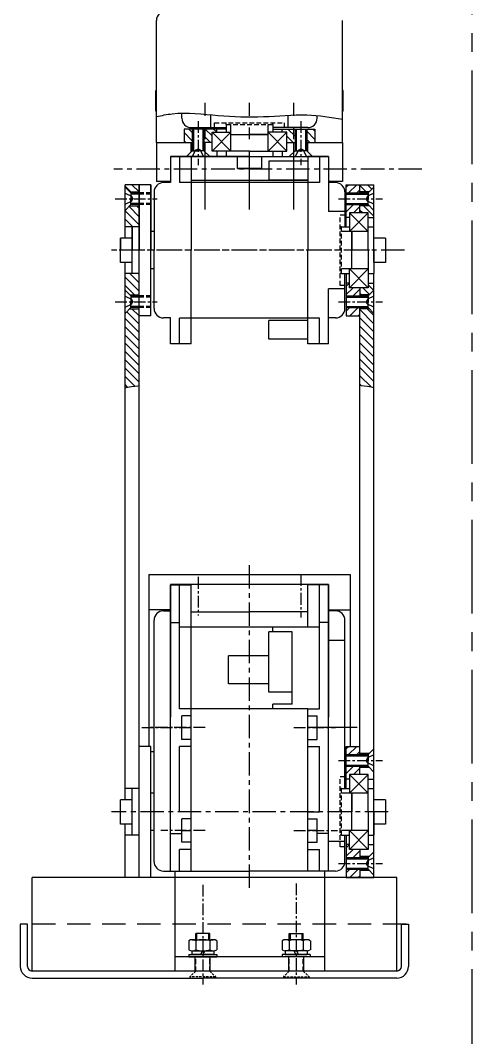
# Model space of a CAD drawing. Extents: x 2854 to 5858, y -1165 to 723.
# Drawn here: x 3355.9 to 3452.4, y -846.1 to -628.8 of the extents above; entities that cross this region are included whole.
import ezdxf

# ---------------------------------------------------------------- set-up
doc = ezdxf.new("R2010")
doc.units = 0
doc.header["$MEASUREMENT"] = 0
doc.linetypes.add('PF_CENTER', pattern=[2, 1.25, -0.25, 0.25, -0.25])
doc.linetypes.add('PF_DASHED', pattern=[0.75, 0.5, -0.25])
doc.layers.get('0').update_dxf_attribs({"linetype": 'CONTINUOUS'})
for name, color, linetype in [('1', 1, 'CONTINUOUS'), ('SMPEN_CENTER', 4, 'PF_CENTER'), ('SMPEN_DASHED', 2, 'PF_DASHED'), ('SMPEN_DIM', 3, 'CONTINUOUS'), ('SMPEN_HATCH', 6, 'CONTINUOUS'), ('SMPEN_THICK', 7, 'CONTINUOUS')]:
    doc.layers.add(name, color=color, linetype=linetype)

msp = doc.modelspace()

# ---------------------------------------------------------------- hatches: boundary and pattern name
at = {"layer": 'SMPEN_HATCH'}
h = msp.add_hatch(dxfattribs=at)
h.set_pattern_fill('ANSI31', color=256, scale=10, angle=-90, style=0)
h.set_pattern_definition([(315, (2203.8046, 578.5597), (0.8838835, 0.8838835), [])])
h.paths.add_polyline_path([(3417.15, -654.87), (3418.9, -654.87), (3418.9, -652.37), (3418.9, -651.97), (3417.15, -651.97)])
h.paths.add_polyline_path([(3414.65, -651.97), (3412.9, -651.97), (3411.9, -651.97), (3411.9, -652.67), (3412.9, -652.67), (3412.9, -654.87), (3414.65, -654.87)])
h.paths.add_polyline_path([(3395.15, -654.87), (3396.9, -654.87), (3396.9, -652.67), (3397.9, -652.67), (3397.9, -651.97), (3396.9, -651.97), (3395.15, -651.97)])
h.paths.add_polyline_path([(3392.65, -651.97), (3390.9, -651.97), (3390.9, -654.87), (3392.65, -654.87)])
h = msp.add_hatch(dxfattribs=at)
h.set_pattern_fill('ANSI31', color=256, scale=10, style=0)
h.set_pattern_definition([(135, (4575.4698, -1228.4742), (0.8838835, 0.8838835), [])])
h.paths.add_polyline_path([(3381.3, -665.37), (3381.3, -663.87), (3378.3, -663.87), (3378.3, -664.37), (3379.3, -665.37)])
h.paths.add_polyline_path([(3378.3, -672.87), (3381.3, -672.87), (3381.3, -668.37), (3379.3, -668.37), (3378.3, -669.37)])
h.paths.add_polyline_path([(3378.3, -686.37), (3379.3, -687.37), (3381.3, -687.37), (3381.3, -682.87), (3378.3, -682.87)])
h.paths.add_polyline_path([(3378.3, -707.26), (3378.84, -707.1), (3379.69, -706.96), (3380.39, -706.89), (3380.99, -706.83), (3381.3, -706.77), (3381.3, -691.87), (3381.3, -690.37), (3379.3, -690.37), (3378.3, -691.37)])
h = msp.add_hatch(dxfattribs=at)
h.set_pattern_fill('ANSI31', color=256, scale=10, style=0)
h.set_pattern_definition([(45, (2195.0682, -1878.9678), (-0.8838835, 0.8838835), [])])
h.paths.add_polyline_path([(3428.5, -665.62), (3428.5, -663.87), (3426, -663.87), (3425.6, -663.87), (3425.6, -665.62)])
h.paths.add_polyline_path([(3425.6, -668.12), (3425.6, -669.87), (3425.6, -670.87), (3426.3, -670.87), (3426.3, -669.87), (3428.5, -669.87), (3428.5, -668.12)])
h.paths.add_polyline_path([(3428.5, -687.62), (3428.5, -685.87), (3426.3, -685.87), (3426.3, -684.87), (3425.6, -684.87), (3425.6, -685.87), (3425.6, -687.62)])
h.paths.add_polyline_path([(3425.6, -690.12), (3425.6, -691.87), (3428.5, -691.87), (3428.5, -690.12)])
h = msp.add_hatch(dxfattribs=at)
h.set_pattern_fill('ANSI31', color=256, scale=10, angle=90, style=0)
h.set_pattern_definition([(135, (2195.0682, -1878.9678), (-0.8838835, -0.8838835), [])])
h.paths.add_polyline_path([(3430.5, -665.37), (3431.5, -664.37), (3431.5, -663.87), (3428.5, -663.87), (3428.5, -665.37)])
h.paths.add_polyline_path([(3428.5, -668.37), (3428.5, -669.87), (3430.3, -669.87), (3430.3, -670.87), (3431.5, -670.87), (3431.5, -669.37), (3430.5, -668.37)])
h.paths.add_polyline_path([(3430.3, -685.87), (3428.5, -685.87), (3428.5, -687.37), (3430.5, -687.37), (3431.5, -686.37), (3431.5, -684.87), (3430.3, -684.87)])
h.paths.add_polyline_path([(3431.5, -691.37), (3430.5, -690.37), (3428.5, -690.37), (3428.5, -706.77), (3428.81, -706.83), (3429.41, -706.89), (3430.11, -706.96), (3430.96, -707.1), (3431.5, -707.26)])
h = msp.add_hatch(dxfattribs=at)
h.set_pattern_fill('ANSI31', color=256, scale=10, style=0)
h.set_pattern_definition([(45, (2195.0682, -1998.9678), (-0.8838835, 0.8838835), [])])
h.paths.add_polyline_path([(3428.5, -785.62), (3428.5, -783.87), (3426, -783.87), (3425.6, -783.87), (3425.6, -785.62)])
h.paths.add_polyline_path([(3425.6, -788.12), (3425.6, -789.87), (3425.6, -790.87), (3426.3, -790.87), (3426.3, -789.87), (3428.5, -789.87), (3428.5, -788.12)])
h.paths.add_polyline_path([(3428.5, -807.62), (3428.5, -805.87), (3426.3, -805.87), (3426.3, -804.87), (3425.6, -804.87), (3425.6, -805.87), (3425.6, -807.62)])
h.paths.add_polyline_path([(3425.6, -810.12), (3425.6, -811.87), (3428.5, -811.87), (3428.5, -810.12)])

# ---------------------------------------------------------------- linework, layer by layer
at = {"ltscale": 10}
for p, q in [((3385, -654.87), (3385, -628.75)), ((3424.8, -654.87), (3424.8, -628.75)), ((3385, -654.87), (3392.65, -654.87)), ((3417.15, -654.87), (3424.8, -654.87)), ((3388, -657.87), (3421.8, -657.87)), ((3402.3, -660.37), (3402.3, -657.87)), ((3407.5, -660.37), (3407.5, -657.87)), ((3402.3, -660.37), (3407.5, -660.37)), ((3392.4, -662.92), (3417.4, -662.92)), ((3388, -663.2), (3385, -663.2)), ((3424.8, -663.2), (3421.8, -663.2)), ((3383.4, -747.15), (3426.4, -747.15)), ((3421.8, -749.27), (3388, -749.27)), ((3388, -754.7), (3383.4, -754.7)), ((3421.8, -754.7), (3426.4, -754.7)), ((3383.8, -784.97), (3384.5, -784.97)), ((3425.3, -784.97), (3425.6, -784.97)), ((3381.3, -792.87), (3378.3, -792.87)), ((3381.3, -802.87), (3378.3, -802.87)), ((3388.9, -810.51), (3388.9, -831.87)), ((3420.9, -810.51), (3420.9, -831.87)), ((3428.5, -810.12), (3428.5, -811.87)), ((3358.4, -831.87), (3358.4, -811.87)), ((3436.4, -811.87), (3358.4, -811.87)), ((3436.4, -831.87), (3436.4, -811.87)), ((3355.9, -821.87), (3355.9, -830.87)), ((3357.4, -821.87), (3355.9, -821.87)), ((3357.4, -830.87), (3357.4, -821.87)), ((3437.4, -830.87), (3437.4, -821.87)), ((3437.4, -821.87), (3438.9, -821.87)), ((3438.9, -821.87), (3438.9, -830.87)), ((3436.4, -831.87), (3373.4, -831.87)), ((3358.4, -833.37), (3394.9, -833.37))]:
    msp.add_line(p, q, dxfattribs=at)
for p, q in [((3384.9, -643.77), (3385, -643.77)), ((3384.9, -643.77), (3385, -643.77)), ((3384.9, -648.17), (3384.9, -643.77)), ((3424.9, -643.77), (3424.8, -643.77)), ((3424.9, -643.77), (3424.8, -643.77)), ((3424.9, -648.17), (3424.9, -643.77)), ((3384.9, -646.27), (3385, -646.27)), ((3424.9, -646.27), (3424.8, -646.27)), ((3384.9, -648.17), (3385, -648.17)), ((3390.45, -649.67), (3390.45, -648.58)), ((3419.35, -649.67), (3419.35, -649.1)), ((3424.9, -648.17), (3424.8, -648.17)), ((3390.9, -651.97), (3390.9, -654.87)), ((3396.9, -651.97), (3390.9, -651.97)), ((3392.45, -651.67), (3399.9, -651.67)), ((3392.65, -651.97), (3392.65, -656.62)), ((3395.15, -651.97), (3395.15, -656.62)), ((3399.9, -650.97), (3399.9, -652.67)), ((3409.9, -650.97), (3409.9, -652.67)), ((3417.35, -651.67), (3409.9, -651.67)), ((3412.9, -651.97), (3418.9, -651.97)), ((3414.65, -651.97), (3414.65, -656.62)), ((3417.15, -651.97), (3417.15, -656.62)), ((3418.9, -651.97), (3418.9, -654.87)), ((3400.9, -652.67), (3396.9, -656.67)), ((3400.9, -656.67), (3396.9, -652.67)), ((3396.9, -652.67), (3400.9, -652.67)), ((3408.9, -656.67), (3412.9, -652.67)), ((3408.9, -652.67), (3412.9, -656.67)), ((3412.9, -652.67), (3408.9, -652.67)), ((3385, -654.87), (3385, -663.2)), ((3424.8, -654.87), (3424.8, -663.2)), ((3388, -657.87), (3388, -663.42)), ((3392.4, -657.87), (3388, -657.87)), ((3389.9, -657.87), (3389.9, -663.37)), ((3391.4, -657.87), (3392.65, -656.62)), ((3392.4, -657.87), (3392.4, -677.87)), ((3392.65, -656.62), (3393.9, -656.62)), ((3395.15, -656.62), (3393.9, -656.62)), ((3395.15, -656.62), (3393.9, -656.62)), ((3396.4, -657.87), (3395.15, -656.62)), ((3396.4, -657.87), (3395.15, -656.62)), ((3397.9, -656.67), (3397.9, -657.87)), ((3399.9, -656.67), (3399.9, -657.87)), ((3407.5, -657.87), (3418.9, -657.87)), ((3409.9, -656.67), (3409.9, -657.87)), ((3411.9, -656.67), (3411.9, -657.87)), ((3413.4, -657.87), (3414.65, -656.62)), ((3413.4, -657.87), (3414.65, -656.62)), ((3414.65, -656.62), (3415.9, -656.62)), ((3414.65, -656.62), (3415.9, -656.62)), ((3417.15, -656.62), (3415.9, -656.62)), ((3418.4, -657.87), (3417.15, -656.62)), ((3417.4, -657.87), (3417.4, -677.87)), ((3417.4, -657.87), (3417.4, -677.87)), ((3421.8, -657.87), (3417.4, -657.87)), ((3419.9, -657.87), (3419.9, -663.37)), ((3421.8, -657.87), (3421.8, -669.62)), ((3407.5, -660.37), (3402.3, -660.37)), ((3417.4, -658.87), (3409, -658.87)), ((3409, -658.87), (3409, -662.87)), ((3378.3, -675.27), (3378.3, -663.87)), ((3378.3, -664.37), (3379.55, -665.62)), ((3388, -663.42), (3386.5, -663.42)), ((3423.3, -663.42), (3421.8, -663.42)), ((3425.6, -663.87), (3428.5, -663.87)), ((3425.6, -669.87), (3425.6, -663.87)), ((3431.5, -664.37), (3430.25, -665.62)), ((3431.5, -675.27), (3431.5, -663.87)), ((3379.55, -665.62), (3379.55, -666.87)), ((3381.3, -665.62), (3379.55, -665.62)), ((3379.55, -668.12), (3379.55, -666.87)), ((3379.55, -668.12), (3379.55, -666.87)), ((3384.5, -665.42), (3384.5, -677.87)), ((3425.3, -665.42), (3425.3, -672.87)), ((3425.6, -665.62), (3430.25, -665.62)), ((3430.25, -665.62), (3430.25, -666.87)), ((3430.25, -668.12), (3430.25, -666.87)), ((3430.25, -668.12), (3430.25, -666.87)), ((3378.3, -669.37), (3379.55, -668.12)), ((3378.3, -669.37), (3379.55, -668.12)), ((3381.3, -668.12), (3379.55, -668.12)), ((3425.6, -668.12), (3430.25, -668.12)), ((3431.5, -669.37), (3430.25, -668.12)), ((3431.5, -669.37), (3430.25, -668.12)), ((3426.3, -669.87), (3426.3, -673.87)), ((3426.3, -673.87), (3430.3, -669.87)), ((3430.3, -673.87), (3426.3, -669.87)), ((3430.3, -670.87), (3431.5, -670.87)), ((3424.6, -672.87), (3426.3, -672.87)), ((3430.3, -672.87), (3431.5, -672.87)), ((3434, -675.27), (3434, -680.47)), ((3384.5, -690.32), (3384.5, -677.87)), ((3392.4, -697.87), (3392.4, -677.87)), ((3417.4, -697.87), (3417.4, -677.87)), ((3417.4, -697.87), (3417.4, -677.87)), ((3378.3, -795.27), (3378.3, -680.47)), ((3426.3, -685.87), (3426.3, -681.87)), ((3430.3, -681.87), (3426.3, -685.87)), ((3426.3, -681.87), (3430.3, -685.87)), ((3424.6, -682.87), (3426.3, -682.87)), ((3425.3, -690.32), (3425.3, -682.87)), ((3430.3, -682.87), (3431.5, -682.87)), ((3431.5, -811.87), (3431.5, -682.87)), ((3378.3, -686.37), (3379.55, -687.62)), ((3378.3, -686.37), (3379.55, -687.62)), ((3421.8, -697.87), (3421.8, -686.12)), ((3425.6, -685.87), (3425.6, -691.87)), ((3431.5, -686.37), (3430.25, -687.62)), ((3431.5, -686.37), (3430.25, -687.62)), ((3430.3, -684.87), (3431.5, -684.87)), ((3379.55, -687.62), (3379.55, -688.87)), ((3379.55, -687.62), (3379.55, -688.87)), ((3381.3, -687.62), (3379.55, -687.62)), ((3379.55, -690.12), (3379.55, -688.87)), ((3425.6, -687.62), (3430.25, -687.62)), ((3430.25, -687.62), (3430.25, -688.87)), ((3430.25, -687.62), (3430.25, -688.87)), ((3430.25, -690.12), (3430.25, -688.87)), ((3378.3, -691.37), (3379.55, -690.12)), ((3381.3, -690.12), (3379.55, -690.12)), ((3425.6, -690.12), (3430.25, -690.12)), ((3428.5, -725.87), (3428.5, -690.12)), ((3431.5, -691.37), (3430.25, -690.12)), ((3381.3, -725.87), (3381.3, -691.87)), ((3388, -692.32), (3386.5, -692.32)), ((3388, -697.87), (3388, -692.32)), ((3389.9, -697.87), (3389.9, -692.37)), ((3409, -696.87), (3409, -692.87)), ((3419.9, -697.87), (3419.9, -692.37)), ((3423.3, -692.32), (3421.8, -692.32)), ((3425.6, -691.87), (3428.5, -691.87)), ((3417.4, -696.87), (3409, -696.87)), ((3392.4, -697.87), (3388, -697.87)), ((3421.8, -697.87), (3417.4, -697.87)), ((3381.3, -793.99), (3381.3, -725.87)), ((3428.5, -783.87), (3428.5, -725.87)), ((3383.4, -747.15), (3383.4, -783.87)), ((3426.4, -747.15), (3426.4, -783.87)), ((3388, -749.27), (3388, -777.61)), ((3421.8, -749.27), (3421.8, -777.61)), ((3425.6, -789.87), (3425.6, -783.87)), ((3425.6, -783.87), (3428.5, -783.87)), ((3431.5, -784.37), (3430.25, -785.62)), ((3431.5, -795.27), (3431.5, -783.87)), ((3425.6, -785.62), (3430.25, -785.62)), ((3430.25, -785.62), (3430.25, -786.87)), ((3425.6, -788.12), (3430.25, -788.12)), ((3430.25, -788.12), (3430.25, -786.87)), ((3430.25, -788.12), (3430.25, -786.87)), ((3431.5, -789.37), (3430.25, -788.12)), ((3431.5, -789.37), (3430.25, -788.12)), ((3430.3, -793.87), (3426.3, -789.87)), ((3426.3, -793.87), (3430.3, -789.87)), ((3426.3, -789.87), (3426.3, -793.87)), ((3430.3, -790.87), (3431.5, -790.87)), ((3424.6, -792.87), (3426.3, -792.87)), ((3430.3, -792.87), (3431.5, -792.87)), ((3434, -795.27), (3434, -800.47)), ((3378.3, -811.87), (3378.3, -800.47)), ((3378.3, -807.99), (3378.3, -800.47)), ((3426.3, -801.87), (3430.3, -805.87)), ((3430.3, -801.87), (3426.3, -805.87)), ((3426.3, -805.87), (3426.3, -801.87)), ((3424.6, -802.87), (3426.3, -802.87)), ((3430.3, -802.87), (3431.5, -802.87)), ((3425.6, -805.87), (3425.6, -811.87)), ((3431.5, -806.37), (3430.25, -807.62)), ((3431.5, -806.37), (3430.25, -807.62)), ((3430.3, -804.87), (3431.5, -804.87)), ((3425.6, -807.62), (3430.25, -807.62)), ((3430.25, -807.62), (3430.25, -808.87)), ((3430.25, -807.62), (3430.25, -808.87)), ((3425.6, -810.12), (3430.25, -810.12)), ((3430.25, -810.12), (3430.25, -808.87)), ((3431.5, -811.37), (3430.25, -810.12)), ((3425.6, -811.87), (3428.5, -811.87)), ((3420.9, -828.87), (3388.9, -828.87))]:
    msp.add_line(p, q)
at = {"ltscale": 4}
for p, q in [((3396.65, -651.67), (3396.65, -648.93)), ((3413.15, -651.67), (3413.15, -649.04)), ((3397.9, -652.67), (3397.9, -651.97)), ((3400.9, -653.17), (3400.9, -651.67)), ((3400.9, -653.17), (3400.9, -651.67)), ((3400.9, -656.67), (3400.9, -651.87)), ((3408.9, -656.67), (3408.9, -651.67)), ((3408.9, -653.17), (3408.9, -651.67)), ((3411.9, -652.67), (3411.9, -651.97)), ((3396.9, -656.67), (3396.9, -652.67)), ((3412.9, -656.67), (3412.9, -652.67)), ((3417.4, -662.87), (3409, -662.87)), ((3419.9, -663.37), (3389.9, -663.37)), ((3425.3, -669.62), (3421.8, -669.62)), ((3426.3, -670.87), (3425.6, -670.87)), ((3430.3, -669.87), (3426.3, -669.87)), ((3381.3, -672.87), (3378.3, -672.87)), ((3381.3, -672.87), (3379.8, -672.87)), ((3430.3, -673.87), (3425.3, -673.87)), ((3426.8, -673.87), (3425.3, -673.87)), ((3426.8, -681.87), (3425.3, -681.87)), ((3426.8, -681.87), (3425.3, -681.87)), ((3430.3, -681.87), (3425.5, -681.87)), ((3381.3, -682.87), (3378.3, -682.87)), ((3381.3, -682.87), (3379.8, -682.87)), ((3425.3, -686.12), (3421.8, -686.12)), ((3426.3, -684.87), (3425.6, -684.87)), ((3430.3, -685.87), (3426.3, -685.87)), ((3419.9, -692.37), (3389.9, -692.37)), ((3417.4, -692.87), (3409, -692.87)), ((3392.4, -777.37), (3390.4, -777.37)), ((3417.4, -777.37), (3419.4, -777.37)), ((3426.3, -790.87), (3425.6, -790.87)), ((3430.3, -789.87), (3426.3, -789.87)), ((3381.3, -792.87), (3379.8, -792.87)), ((3426.8, -793.87), (3425.3, -793.87)), ((3430.3, -793.87), (3425.3, -793.87)), ((3426.8, -793.87), (3425.3, -793.87)), ((3392.4, -799.37), (3390.4, -799.37)), ((3417.4, -799.37), (3419.4, -799.37)), ((3426.8, -801.87), (3425.3, -801.87)), ((3426.8, -801.87), (3425.3, -801.87)), ((3426.8, -801.87), (3425.3, -801.87)), ((3430.3, -801.87), (3425.5, -801.87)), ((3381.3, -802.87), (3379.8, -802.87)), ((3426.3, -804.87), (3425.6, -804.87)), ((3430.3, -805.87), (3426.3, -805.87))]:
    msp.add_line(p, q, dxfattribs=at)
at = {"ltscale": 2}
for p, q in [((3399.9, -651.97), (3396.9, -651.97)), ((3409.9, -651.97), (3412.9, -651.97)), ((3392.4, -656.87), (3392.4, -654.87)), ((3395.4, -656.87), (3395.4, -654.87)), ((3414.4, -656.87), (3414.4, -654.87)), ((3417.4, -656.87), (3417.4, -654.87)), ((3404.9, -656.67), (3396.9, -656.67)), ((3404.9, -657.87), (3399.9, -657.87)), ((3404.9, -656.67), (3412.9, -656.67)), ((3404.9, -657.87), (3409.9, -657.87)), ((3379.3, -665.37), (3381.3, -665.37)), ((3430.5, -665.37), (3428.5, -665.37)), ((3379.3, -668.37), (3381.3, -668.37)), ((3430.5, -668.37), (3428.5, -668.37)), ((3425.6, -672.87), (3425.6, -669.87)), ((3430.3, -677.87), (3430.3, -669.87)), ((3431.5, -677.87), (3431.5, -672.87)), ((3430.3, -677.87), (3430.3, -685.87)), ((3431.5, -677.87), (3431.5, -682.87)), ((3425.6, -682.87), (3425.6, -685.87)), ((3379.3, -687.37), (3381.3, -687.37)), ((3430.5, -687.37), (3428.5, -687.37)), ((3379.3, -690.37), (3381.3, -690.37)), ((3430.5, -690.37), (3428.5, -690.37)), ((3392.4, -782.37), (3390.4, -782.37)), ((3417.4, -782.37), (3419.4, -782.37)), ((3392.4, -783.87), (3389.9, -783.87)), ((3417.4, -783.87), (3419.9, -783.87)), ((3430.5, -785.37), (3428.5, -785.37)), ((3430.5, -788.37), (3428.5, -788.37)), ((3425.6, -792.87), (3425.6, -789.87)), ((3430.3, -797.87), (3430.3, -789.87)), ((3431.5, -797.87), (3431.5, -792.87)), ((3430.3, -797.87), (3430.3, -805.87)), ((3431.5, -797.87), (3431.5, -802.87)), ((3425.6, -802.87), (3425.6, -805.87)), ((3392.4, -805.87), (3389.9, -805.87)), ((3392.4, -804.37), (3390.4, -804.37)), ((3417.4, -804.37), (3419.4, -804.37)), ((3417.4, -805.87), (3419.9, -805.87)), ((3430.5, -807.37), (3428.5, -807.37)), ((3430.5, -810.37), (3428.5, -810.37))]:
    msp.add_line(p, q, dxfattribs=at)
at = {"color": 2, "linetype": 'PF_DASHED', "ltscale": 8}
for p, q in [((3393.38, -656.52), (3393.9, -656.22)), ((3394.42, -656.52), (3393.9, -656.22)), ((3415.38, -656.52), (3415.9, -656.22)), ((3416.42, -656.52), (3415.9, -656.22)), ((3392.71, -657.87), (3393.38, -656.52)), ((3394.42, -656.52), (3393.38, -656.52)), ((3395.09, -657.87), (3394.42, -656.52)), ((3414.71, -657.87), (3415.38, -656.52)), ((3415.38, -656.52), (3416.42, -656.52)), ((3417.09, -657.87), (3416.42, -656.52)), ((3378.3, -665.68), (3379.65, -666.35)), ((3379.65, -666.35), (3379.95, -666.87)), ((3379.65, -667.39), (3379.65, -666.35)), ((3379.65, -667.39), (3379.95, -666.87)), ((3430.15, -666.35), (3429.85, -666.87)), ((3430.15, -667.39), (3429.85, -666.87)), ((3431.5, -665.68), (3430.15, -666.35)), ((3430.15, -667.39), (3430.15, -666.35)), ((3378.3, -668.06), (3379.65, -667.39)), ((3431.5, -668.06), (3430.15, -667.39)), ((3378.3, -687.68), (3379.65, -688.35)), ((3379.65, -688.35), (3379.95, -688.87)), ((3379.65, -688.35), (3379.65, -689.39)), ((3379.65, -689.39), (3379.95, -688.87)), ((3430.15, -688.35), (3429.85, -688.87)), ((3430.15, -689.39), (3429.85, -688.87)), ((3431.5, -687.68), (3430.15, -688.35)), ((3430.15, -688.35), (3430.15, -689.39)), ((3378.3, -690.06), (3379.65, -689.39)), ((3431.5, -690.06), (3430.15, -689.39)), ((3430.15, -786.35), (3429.85, -786.87)), ((3431.5, -785.68), (3430.15, -786.35)), ((3430.15, -787.39), (3430.15, -786.35)), ((3430.15, -787.39), (3429.85, -786.87)), ((3431.5, -788.06), (3430.15, -787.39)), ((3430.15, -808.35), (3429.85, -808.87)), ((3431.5, -807.68), (3430.15, -808.35)), ((3430.15, -808.35), (3430.15, -809.39)), ((3430.15, -809.39), (3429.85, -808.87)), ((3431.5, -810.06), (3430.15, -809.39))]:
    msp.add_line(p, q, dxfattribs=at)
at = {"color": 7, "linetype": 'Continuous', "ltscale": 8}
for p, q in [((3391.9, -825.4), (3391.9, -827.34)), ((3392.65, -825.17), (3397.15, -825.17)), ((3396.4, -823.87), (3393.4, -823.87)), ((3393.4, -825.17), (3393.4, -823.87)), ((3393.4, -825.4), (3393.4, -827.34)), ((3396.4, -825.17), (3396.4, -823.87)), ((3396.4, -825.4), (3396.4, -827.34)), ((3397.91, -825.4), (3397.91, -827.34)), ((3411.9, -825.4), (3411.9, -827.34)), ((3417.15, -825.17), (3412.65, -825.17)), ((3413.4, -825.17), (3413.4, -823.87)), ((3413.4, -823.87), (3416.4, -823.87)), ((3413.4, -825.4), (3413.4, -827.34)), ((3416.4, -825.17), (3416.4, -823.87)), ((3416.4, -825.4), (3416.4, -827.34)), ((3417.91, -825.4), (3417.91, -827.34)), ((3392.55, -827.57), (3397.25, -827.57)), ((3392.55, -827.57), (3392.55, -828.37)), ((3392.65, -827.57), (3397.15, -827.57)), ((3394.82, -827.57), (3394.45, -828.37)), ((3394.98, -828.37), (3395.35, -827.57)), ((3397.25, -827.57), (3397.25, -828.37)), ((3412.55, -827.57), (3412.55, -828.37)), ((3417.25, -827.57), (3412.55, -827.57)), ((3417.15, -827.57), (3412.65, -827.57)), ((3414.82, -828.37), (3414.45, -827.57)), ((3414.98, -827.57), (3415.35, -828.37)), ((3417.25, -827.57), (3417.25, -828.37)), ((3391.9, -828.37), (3397.9, -828.37)), ((3391.9, -828.37), (3391.9, -828.87)), ((3391.9, -828.87), (3397.9, -828.87)), ((3397.25, -828.37), (3392.55, -828.37)), ((3397.9, -828.37), (3397.9, -828.87)), ((3411.9, -828.37), (3411.9, -828.87)), ((3417.9, -828.37), (3411.9, -828.37)), ((3417.9, -828.87), (3411.9, -828.87)), ((3412.55, -828.37), (3417.25, -828.37)), ((3417.9, -828.37), (3417.9, -828.87))]:
    msp.add_line(p, q, dxfattribs=at)
at = {"ltscale": 10}
for points in [[(3400.9, -831.87), (3358.4, -831.87)], [(3436.4, -833.37), (3394.9, -833.37)]]:
    msp.add_lwpolyline(points, dxfattribs=at)
for centre, radius, start, end in [((3387, -628.75), 2, 135, 180), ((3358.4, -830.87), 2.5, 180, 270), ((3358.4, -830.87), 1, 180, 270), ((3436.4, -830.87), 2.5, 270, 0), ((3436.4, -830.87), 1, 270, 0)]:
    msp.add_arc(centre, radius, start, end, dxfattribs=at)
for centre, start, end in [((3392.45, -649.67), 180, 270), ((3417.35, -649.67), 270, 0), ((3386.5, -665.42), 90, 180), ((3423.3, -665.42), 0, 90), ((3386.5, -690.32), 180, 270), ((3423.3, -690.32), 270, 0)]:
    msp.add_arc(centre, 2, start, end)
at = {"color": 7, "linetype": 'Continuous', "ltscale": 8}
for centre, radius, start, end in [((3392.65, -826.5), 1.33, 55.6158, 124.3842), ((3394.9, -830.14), 4.97, 72.412, 107.588), ((3397.15, -826.5), 1.33, 55.6158, 124.3842), ((3412.65, -826.5), 1.33, 55.6158, 124.3842), ((3414.9, -830.14), 4.97, 72.412, 107.588), ((3417.15, -826.5), 1.33, 55.6158, 124.3842), ((3392.65, -826.24), 1.33, 235.6158, 304.3842), ((3394.9, -822.6), 4.97, 252.412, 287.588), ((3397.15, -826.24), 1.33, 235.6158, 304.3842), ((3412.65, -826.24), 1.33, 235.6158, 304.3842), ((3414.9, -822.6), 4.97, 252.412, 287.588), ((3417.15, -826.24), 1.33, 235.6158, 304.3842)]:
    msp.add_arc(centre, radius, start, end, dxfattribs=at)
at = {"ltscale": 10}
msp.add_open_spline([(3385, -649.33), (3386.12, -649.07), (3390.47, -648.19), (3398.19, -649.23), (3407.77, -649.56), (3416.67, -648.6), (3422.27, -649.41), (3424.8, -649.87)], degree=3, knots=[1.761403, 1.761403, 1.761403, 1.761403, 5.204887, 15.054784, 24.746871, 34.030266, 41.708767, 41.708767, 41.708767, 41.708767], dxfattribs=at)
at = {"layer": '1'}
for points in [[(3378.3, -707.26), (3378.84, -707.1), (3379.69, -706.96), (3380.39, -706.89), (3380.99, -706.83), (3381.3, -706.77)], [(3431.5, -707.26), (3430.96, -707.1), (3430.11, -706.96), (3429.41, -706.89), (3428.81, -706.83), (3428.5, -706.77)]]:
    msp.add_lwpolyline(points, dxfattribs=at)
at = {"layer": 'SMPEN_CENTER', "ltscale": 16}
msp.add_line((3452.4, -223.5), (3452.4, -895.81), dxfattribs=at)
at = {"layer": 'SMPEN_CENTER', "ltscale": 10}
for p, q in [((3395.4, -669.13), (3395.4, -646.4)), ((3404.9, -669.13), (3404.9, -646.4)), ((3414.4, -669.13), (3414.4, -646.4))]:
    msp.add_line(p, q, dxfattribs=at)
at = {"layer": 'SMPEN_CENTER', "ltscale": 2}
for p, q in [((3393.9, -650.31), (3393.9, -659.68)), ((3415.9, -650.31), (3415.9, -659.68)), ((3376.18, -666.87), (3385.18, -666.87)), ((3423.94, -666.87), (3433.31, -666.87)), ((3376.18, -688.87), (3385.18, -688.87)), ((3423.94, -688.87), (3433.31, -688.87)), ((3393.9, -747.68), (3393.9, -755.91)), ((3415.9, -747.1), (3415.9, -756.34)), ((3381.87, -779.87), (3392.26, -779.87)), ((3391.26, -779.87), (3383.33, -779.87)), ((3395.45, -779.87), (3385.67, -779.87)), ((3414.35, -779.87), (3423.31, -779.87)), ((3426.02, -779.87), (3417.36, -779.87)), ((3427.93, -779.87), (3417.54, -779.87)), ((3423.94, -786.87), (3433.31, -786.87)), ((3395.45, -801.87), (3385.96, -801.87)), ((3414.35, -801.87), (3423.74, -801.87)), ((3423.94, -808.87), (3433.31, -808.87)), ((3394.9, -813.43), (3394.9, -834.72)), ((3414.9, -813.15), (3414.9, -834.72))]:
    msp.add_line(p, q, dxfattribs=at)
at = {"layer": 'SMPEN_CENTER', "ltscale": 4}
for p, q in [((3441.73, -660.57), (3375.86, -660.57)), ((3438.04, -677.87), (3375.4, -677.87)), ((3430.53, -677.87), (3375.4, -677.87)), ((3404.9, -814.12), (3404.9, -744.35)), ((3434.56, -797.87), (3375.4, -797.87))]:
    msp.add_line(p, q, dxfattribs=at)
at = {"layer": 'SMPEN_DASHED', "ltscale": 2}
for p, q in [((3397.4, -650.67), (3412.4, -650.67)), ((3397.4, -651.67), (3397.4, -650.67)), ((3399.9, -650.97), (3399.9, -650.67)), ((3399.9, -650.97), (3409.9, -650.97)), ((3400.9, -651.67), (3400.9, -650.97)), ((3408.9, -651.67), (3408.9, -650.97)), ((3409.9, -650.97), (3409.9, -650.67)), ((3412.4, -651.67), (3412.4, -650.67)), ((3383.8, -665.62), (3381.3, -665.62)), ((3383.8, -665.89), (3381.3, -665.89)), ((3383.8, -667.86), (3381.3, -667.86)), ((3383.8, -668.12), (3381.3, -668.12)), ((3425.3, -670.37), (3424.3, -670.37)), ((3424.3, -685.37), (3424.3, -670.37)), ((3424.6, -672.87), (3424.3, -672.87)), ((3424.6, -682.87), (3424.6, -672.87)), ((3425.3, -673.87), (3424.6, -673.87)), ((3425.3, -681.87), (3424.6, -681.87)), ((3424.6, -682.87), (3424.3, -682.87)), ((3425.3, -685.37), (3424.3, -685.37)), ((3383.8, -687.62), (3381.3, -687.62)), ((3383.8, -687.89), (3381.3, -687.89)), ((3383.8, -689.86), (3381.3, -689.86)), ((3383.8, -690.12), (3381.3, -690.12)), ((3424.3, -805.37), (3424.3, -790.37)), ((3425.3, -790.37), (3424.3, -790.37)), ((3424.6, -792.87), (3424.3, -792.87)), ((3424.6, -802.87), (3424.6, -792.87)), ((3425.3, -793.87), (3424.6, -793.87)), ((3425.3, -801.87), (3424.6, -801.87)), ((3424.6, -802.87), (3424.3, -802.87)), ((3425.3, -805.37), (3424.3, -805.37)), ((3393.4, -831.87), (3393.4, -828.87)), ((3396.4, -831.87), (3396.4, -828.87)), ((3413.4, -831.87), (3413.4, -828.87)), ((3416.4, -831.87), (3416.4, -828.87))]:
    msp.add_line(p, q, dxfattribs=at)
at = {"layer": 'SMPEN_DASHED', "ltscale": 10}
for p, q in [((3438.4, -821.87), (3358.4, -821.87)), ((3393.3, -831.97), (3393.3, -828.87)), ((3396.5, -831.97), (3396.5, -828.87)), ((3413.3, -831.97), (3413.3, -828.87)), ((3416.5, -831.97), (3416.5, -828.87))]:
    msp.add_line(p, q, dxfattribs=at)
at = {"layer": 'SMPEN_DASHED', "ltscale": 8}
for p, q in [((3393.63, -825.17), (3393.63, -823.87)), ((3396.18, -825.17), (3396.18, -823.87)), ((3413.63, -825.17), (3413.63, -823.87)), ((3416.18, -825.17), (3416.18, -823.87))]:
    msp.add_line(p, q, dxfattribs=at)
at = {"layer": 'SMPEN_DASHED'}
for p, q in [((3393.4, -831.87), (3392.15, -833.1)), ((3396.4, -831.87), (3397.65, -833.1)), ((3413.4, -831.87), (3412.15, -833.1)), ((3416.4, -831.87), (3417.65, -833.1)), ((3392.15, -833.1), (3392.15, -833.37)), ((3397.65, -833.1), (3392.15, -833.1)), ((3397.65, -833.1), (3397.65, -833.37)), ((3412.15, -833.1), (3417.65, -833.1)), ((3412.15, -833.1), (3412.15, -833.37)), ((3417.65, -833.1), (3417.65, -833.37))]:
    msp.add_line(p, q, dxfattribs=at)
at = {"layer": 'SMPEN_DIM'}
for p, q in [((3392.91, -651.97), (3392.91, -656.62)), ((3394.89, -651.97), (3394.89, -656.62)), ((3414.91, -651.97), (3414.91, -656.62)), ((3416.89, -651.97), (3416.89, -656.62)), ((3381.3, -665.89), (3379.55, -665.89)), ((3425.6, -665.89), (3430.25, -665.89)), ((3381.3, -667.86), (3379.55, -667.86)), ((3425.6, -667.86), (3430.25, -667.86)), ((3381.3, -687.89), (3379.55, -687.89)), ((3425.6, -687.89), (3430.25, -687.89)), ((3381.3, -689.86), (3379.55, -689.86)), ((3425.6, -689.86), (3430.25, -689.86)), ((3425.6, -785.89), (3430.25, -785.89)), ((3425.6, -787.86), (3430.25, -787.86)), ((3425.6, -807.89), (3430.25, -807.89)), ((3425.6, -809.86), (3430.25, -809.86))]:
    msp.add_line(p, q, dxfattribs=at)
at = {"layer": 'SMPEN_THICK'}
for p, q in [((3394.26, -651.67), (3399.9, -651.67)), ((3400.9, -653.17), (3408.9, -653.17)), ((3400.9, -653.17), (3404.9, -653.17)), ((3408.9, -653.17), (3404.9, -653.17)), ((3418.9, -652.37), (3418.9, -654.87)), ((3396.9, -654.87), (3395.15, -654.87)), ((3412.9, -654.87), (3414.65, -654.87)), ((3399.9, -657.87), (3390.9, -657.87)), ((3402.3, -657.87), (3407.5, -657.87)), ((3402.3, -660.37), (3402.3, -657.87)), ((3407.5, -660.37), (3407.5, -657.87)), ((3383.8, -663.87), (3378.3, -663.87)), ((3381.3, -691.87), (3381.3, -663.87)), ((3381.3, -663.87), (3381.3, -677.87)), ((3383.8, -663.87), (3381.3, -663.87)), ((3383.8, -691.87), (3383.8, -663.87)), ((3383.8, -663.87), (3383.8, -677.87)), ((3426, -663.87), (3431.5, -663.87)), ((3428.5, -665.62), (3428.5, -663.87)), ((3428.5, -669.87), (3428.5, -668.12)), ((3379.8, -682.87), (3379.8, -672.87)), ((3379.8, -672.87), (3379.8, -677.87)), ((3379.8, -675.27), (3377.3, -675.27)), ((3377.3, -680.47), (3377.3, -675.27)), ((3377.3, -675.27), (3377.3, -677.87)), ((3379.8, -675.27), (3377.3, -675.27)), ((3384.5, -673.87), (3383.8, -673.87)), ((3384.5, -673.87), (3383.8, -673.87)), ((3426.8, -681.87), (3426.8, -673.87)), ((3426.8, -673.87), (3426.8, -677.87)), ((3434, -675.27), (3431.5, -675.27)), ((3431.5, -680.47), (3431.5, -675.27)), ((3377.3, -680.47), (3377.3, -677.87)), ((3379.8, -682.87), (3379.8, -677.87)), ((3381.3, -691.87), (3381.3, -677.87)), ((3383.8, -691.87), (3383.8, -677.87)), ((3426.8, -681.87), (3426.8, -677.87)), ((3379.8, -680.47), (3377.3, -680.47)), ((3379.8, -680.47), (3377.3, -680.47)), ((3384.5, -681.87), (3383.8, -681.87)), ((3384.5, -681.87), (3383.8, -681.87)), ((3434, -680.47), (3431.5, -680.47)), ((3425.3, -688.51), (3425.3, -682.87)), ((3428.5, -685.87), (3428.5, -687.62)), ((3383.8, -691.87), (3381.3, -691.87)), ((3383.8, -691.87), (3381.3, -691.87)), ((3388, -810.51), (3388, -749.37)), ((3388, -749.37), (3392.4, -749.37)), ((3389.9, -775.87), (3389.9, -749.37)), ((3392.4, -810.51), (3392.4, -749.37)), ((3417.4, -758.37), (3417.4, -749.37)), ((3421.8, -749.37), (3417.4, -749.37)), ((3419.9, -775.87), (3419.9, -749.37)), ((3421.8, -810.51), (3421.8, -749.37)), ((3386.5, -754.92), (3388, -754.92)), ((3392.4, -755.11), (3404.9, -755.11)), ((3417.4, -755.11), (3404.9, -755.11)), ((3423.3, -754.92), (3421.8, -754.92)), ((3384.5, -808.51), (3384.5, -756.92)), ((3388, -757.37), (3389.9, -757.37)), ((3419.9, -758.37), (3389.9, -758.37)), ((3409.9, -759.37), (3409.9, -758.37)), ((3421.8, -757.37), (3419.9, -757.37)), ((3425.3, -792.87), (3425.3, -756.92)), ((3414, -759.37), (3409, -759.37)), ((3409, -772.27), (3409, -759.37)), ((3414, -774.87), (3414, -759.37)), ((3425.3, -761.22), (3421.8, -761.22)), ((3409, -764.51), (3400.4, -764.51)), ((3400.4, -770.51), (3400.4, -764.51)), ((3409, -770.51), (3400.4, -770.51)), ((3414, -772.27), (3409, -772.27)), ((3392.4, -775.87), (3389.9, -775.87)), ((3417.4, -775.87), (3392.4, -775.87)), ((3392.4, -783.87), (3392.4, -775.87)), ((3414, -774.87), (3409.9, -774.87)), ((3409.9, -775.87), (3409.9, -774.87)), ((3417.4, -810.51), (3417.4, -775.87)), ((3417.4, -775.87), (3419.9, -775.87)), ((3390.4, -782.37), (3390.4, -777.37)), ((3419.4, -782.37), (3419.4, -777.37)), ((3390.4, -779.87), (3392.4, -779.87)), ((3419.4, -779.87), (3417.4, -779.87)), ((3381.3, -811.87), (3381.3, -783.87)), ((3381.3, -811.87), (3381.3, -783.87)), ((3383.8, -783.87), (3381.3, -783.87)), ((3383.8, -811.87), (3383.8, -783.87)), ((3389.9, -797.87), (3389.9, -783.87)), ((3419.9, -797.87), (3419.9, -783.87)), ((3428.5, -785.62), (3428.5, -783.87)), ((3428.5, -789.87), (3428.5, -788.12)), ((3379.8, -802.87), (3379.8, -792.87)), ((3377.3, -800.47), (3377.3, -795.27)), ((3379.8, -795.27), (3377.3, -795.27)), ((3384.5, -793.87), (3383.8, -793.87)), ((3426.8, -793.87), (3426.8, -797.87)), ((3426.8, -801.87), (3426.8, -793.87)), ((3426.8, -801.87), (3426.8, -793.87)), ((3431.5, -800.47), (3431.5, -795.27)), ((3434, -795.27), (3431.5, -795.27)), ((3392.4, -797.87), (3389.9, -797.87)), ((3390.4, -804.37), (3390.4, -799.37)), ((3392.4, -805.87), (3392.4, -797.87)), ((3417.4, -805.87), (3417.4, -797.87)), ((3417.4, -797.87), (3419.9, -797.87)), ((3419.4, -804.37), (3419.4, -799.37)), ((3426.8, -801.87), (3426.8, -797.87)), ((3379.8, -800.47), (3377.3, -800.47)), ((3384.5, -801.87), (3383.8, -801.87)), ((3390.4, -801.87), (3392.4, -801.87)), ((3419.4, -801.87), (3417.4, -801.87)), ((3434, -800.47), (3431.5, -800.47)), ((3388, -802.51), (3390.4, -802.51)), ((3421.8, -802.51), (3419.4, -802.51)), ((3425.3, -808.51), (3425.3, -802.87)), ((3389.9, -810.51), (3389.9, -805.87)), ((3419.9, -810.51), (3419.9, -805.87)), ((3425.3, -804.21), (3421.8, -804.21)), ((3428.5, -805.87), (3428.5, -807.62)), ((3386.5, -810.51), (3404.9, -810.51)), ((3423.3, -810.51), (3404.9, -810.51)), ((3383.8, -811.87), (3378.3, -811.87)), ((3383.8, -811.87), (3381.3, -811.87)), ((3425.6, -811.87), (3431.5, -811.87)), ((3428.5, -811.87), (3431.5, -811.87))]:
    msp.add_line(p, q, dxfattribs=at)
for centre, start, end in [((3386.5, -756.92), 90, 180), ((3423.3, -756.92), 0, 90), ((3386.5, -808.51), 180, 270), ((3423.3, -808.51), 270, 0)]:
    msp.add_arc(centre, 2, start, end, dxfattribs=at)

doc.saveas('drawing.dxf')
